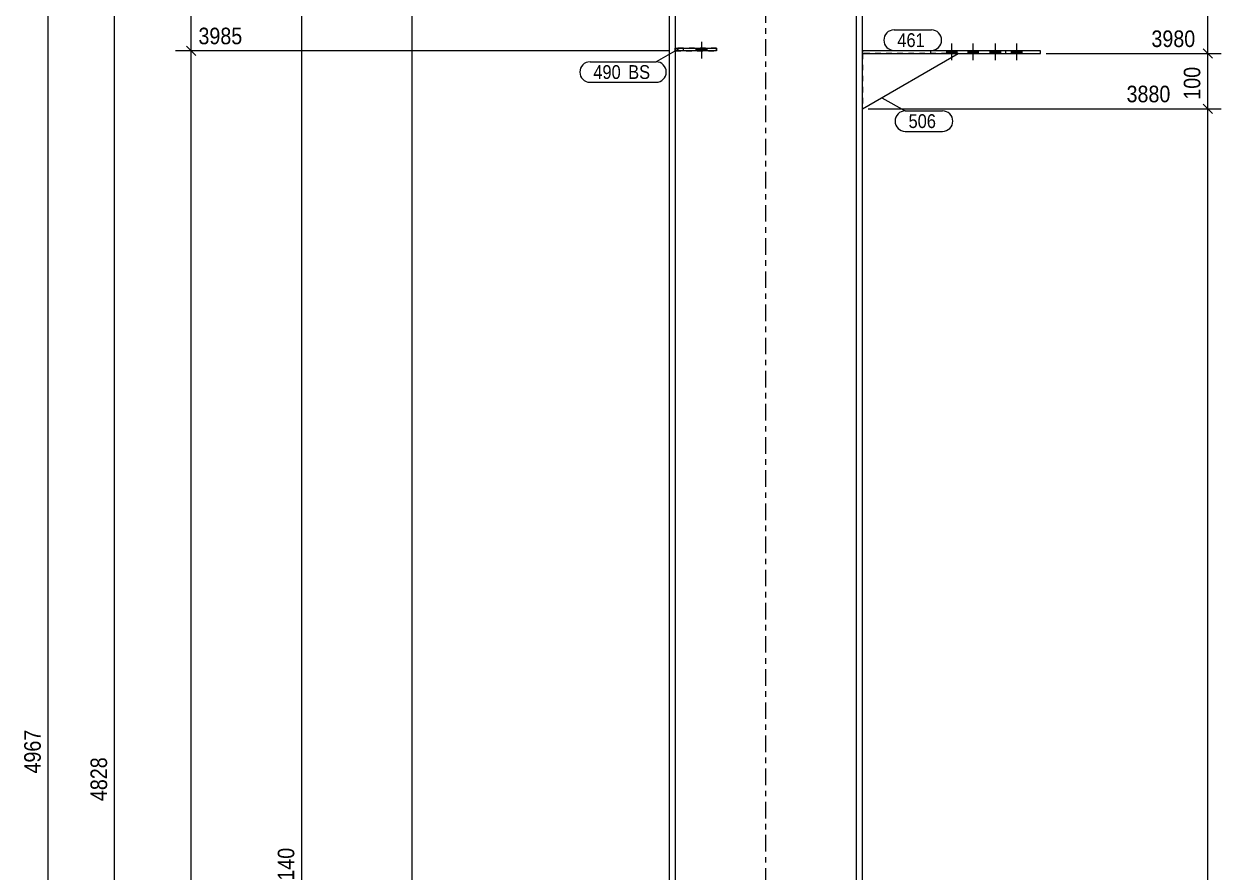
# Model space of a CAD drawing. Header units: millimetres. Extents: x 2 to 825, y 1 to 579.
# Drawn here: x 188.8 to 405.5, y 290 to 443.5 of the extents above; entities that cross this region are included whole.
import ezdxf

# ---------------------------------------------------------------- set-up
doc = ezdxf.new("R2010")
doc.units = ezdxf.units.MM
for name, pattern in [('XKITLINE00', [0]), ('XKITLINE01', [4, 1, -1, 1, -1]), ('XKITLINE02', [4, 2, -2]), ('XKITLINE03', [6, 3, -1, 1, -1])]:
    doc.linetypes.add(name, pattern=pattern)
for name, color, linetype, lineweight in [('Bolt', 3, 'Continuous', 0), ('Dimensions', 7, 'Continuous', 0), ('Part', 2, 'Continuous', 0), ('PartMark', 7, 'Continuous', 0)]:
    doc.layers.add(name, color=color, linetype=linetype, lineweight=lineweight)
doc.styles.add('ARIAL', font='ARIAL.TTF')

# ---------------------------------------------------------------- blocks, each defined once
blk = doc.blocks.new('*A16')
at = {"layer": 'Bolt', "color": 3, "linetype": 'XKITLINE02', "lineweight": 0}
for p, q in [((311.47, 437.24), (311.47, 440.24)), ((310.49, 438.59), (310.49, 439.09)), ((312.46, 438.59), (312.46, 439.09))]:
    blk.add_line(p, q, dxfattribs=at)
blk = doc.blocks.new('*A17')
at = {"layer": 'Bolt'}
blk.add_hatch(color=3, dxfattribs=at).paths.add_polyline_path([(310.49, 438.59), (310.49, 439.09), (312.46, 439.09), (312.46, 438.59)], flags=17)
at = {"layer": 'Bolt', "color": 3, "linetype": 'XKITLINE00', "lineweight": 0}
for p, q in [((311.47, 437.24), (311.47, 440.24)), ((310.49, 438.59), (310.49, 439.09)), ((312.46, 438.59), (312.46, 439.09))]:
    blk.add_line(p, q, dxfattribs=at)
blk = doc.blocks.new('*A18')
at = {"layer": 'Bolt'}
for points in [[(357.66, 438.59), (357.66, 438.09), (355.76, 438.09), (355.76, 438.59)], [(361.52, 438.59), (361.52, 438.09), (359.62, 438.09), (359.62, 438.59)], [(365.54, 438.59), (365.54, 438.09), (363.64, 438.09), (363.64, 438.59)], [(369.4, 438.59), (369.4, 438.09), (367.5, 438.09), (367.5, 438.59)]]:
    blk.add_hatch(color=3, dxfattribs=at).paths.add_polyline_path(points, flags=17)
at = {"layer": 'Bolt', "color": 3, "linetype": 'XKITLINE00', "lineweight": 0}
for p, q in [((356.71, 439.93), (356.71, 436.93)), ((360.57, 439.93), (360.57, 436.93)), ((364.59, 439.93), (364.59, 436.93)), ((368.45, 439.93), (368.45, 436.93)), ((355.76, 438.59), (355.76, 438.09)), ((357.66, 438.59), (357.66, 438.09)), ((359.62, 438.59), (359.62, 438.09)), ((361.52, 438.59), (361.52, 438.09)), ((363.64, 438.59), (363.64, 438.09)), ((365.54, 438.59), (365.54, 438.09)), ((367.5, 438.59), (367.5, 438.09)), ((369.4, 438.59), (369.4, 438.09))]:
    blk.add_line(p, q, dxfattribs=at)
blk = doc.blocks.new('*A21')
at = {"layer": 'Part', "color": 7, "linetype": 'XKITLINE03', "lineweight": 0}
blk.add_line((323.07, 269.69), (323.07, 531.01), dxfattribs=at)
at = {"layer": 'Part', "color": 2, "linetype": 'XKITLINE00', "lineweight": 0}
for p, q in [((339.47, 269.69), (339.47, 519.28)), ((340.57, 269.69), (340.57, 519.16)), ((305.57, 492.68), (305.57, 269.69)), ((306.67, 492.57), (306.67, 269.69))]:
    blk.add_line(p, q, dxfattribs=at)
blk = doc.blocks.new('*A29')
at = {"layer": 'Part', "color": 7, "linetype": 'XKITLINE01', "lineweight": 0}
for p, q in [((314.17, 439.09), (306.67, 439.09)), ((306.67, 439.09), (306.67, 438.59)), ((306.67, 438.59), (314.17, 438.59)), ((308.17, 438.59), (308.17, 439.09)), ((314.17, 438.59), (314.17, 439.09))]:
    blk.add_line(p, q, dxfattribs=at)
blk = doc.blocks.new('*A30')
at = {"layer": 'Part', "color": 2, "linetype": 'XKITLINE00', "lineweight": 0}
for p, q in [((306.67, 439.09), (314.17, 439.09)), ((314.17, 438.59), (306.67, 438.59)), ((314.17, 439.09), (314.17, 438.59))]:
    blk.add_line(p, q, dxfattribs=at)
at = {"layer": 'Part', "color": 7, "linetype": 'XKITLINE01', "lineweight": 0}
for p, q in [((306.67, 438.59), (306.67, 439.09)), ((308.17, 438.59), (308.17, 439.09))]:
    blk.add_line(p, q, dxfattribs=at)
blk = doc.blocks.new('*A31')
at = {"layer": 'Part', "color": 2, "linetype": 'XKITLINE00', "lineweight": 0}
blk.add_line((340.57, 428.09), (357.87, 438.1), dxfattribs=at)
at = {"layer": 'Part', "color": 7, "linetype": 'XKITLINE01', "lineweight": 0}
for p, q in [((357.87, 438.1), (340.57, 438.09)), ((340.57, 438.09), (340.57, 428.09))]:
    blk.add_line(p, q, dxfattribs=at)
blk = doc.blocks.new('*A32')
at = {"layer": 'Part', "color": 2, "linetype": 'XKITLINE00', "lineweight": 0}
for p, q in [((372.81, 438.59), (340.57, 438.59)), ((340.57, 438.09), (372.81, 438.09)), ((352.94, 438.09), (352.94, 438.59)), ((366.53, 438.09), (366.53, 438.59)), ((372.81, 438.09), (372.81, 438.59))]:
    blk.add_line(p, q, dxfattribs=at)
at = {"layer": 'Part', "color": 7, "linetype": 'XKITLINE01', "lineweight": 0}
for p, q in [((340.57, 438.59), (340.57, 438.09)), ((356.29, 438.09), (356.29, 438.59))]:
    blk.add_line(p, q, dxfattribs=at)
blk = doc.blocks.new('*A118')
at = {"layer": 'Dimensions', "color": 7, "linetype": 'XKITLINE00', "lineweight": 0}
blk.add_line((193.18, 89.69), (193.18, 534.82), dxfattribs=at)
at = {"layer": 'Dimensions', "color": 3, "style": 'ARIAL', "width": 0.85}
blk.add_text('4967', height=3, rotation=90.0002, dxfattribs=at).set_placement((191.83, 307.81))
blk = doc.blocks.new('*A132')
at = {"layer": 'PartMark', "color": 7, "linetype": 'XKITLINE00', "lineweight": 0}
for p, q in [((346.28, 442.39), (353.04, 442.39)), ((346.28, 438.69), (353.04, 438.69))]:
    blk.add_line(p, q, dxfattribs=at)
for centre, start, end in [((346.28, 440.54), 90, 270), ((353.04, 440.54), 270, 90)]:
    blk.add_arc(centre, 1.85, start, end, dxfattribs=at)
at = {"layer": 'PartMark', "color": 3, "style": 'ARIAL', "width": 0.85}
blk.add_text('461', height=2.5, dxfattribs=at).set_placement((346.88, 439.29))
blk = doc.blocks.new('*A133')
at = {"layer": 'PartMark', "color": 7, "linetype": 'XKITLINE00', "lineweight": 0}
for p, q in [((344.06, 430.12), (348.31, 427.73)), ((348.31, 427.73), (355.07, 427.73)), ((348.31, 424.03), (355.07, 424.03))]:
    blk.add_line(p, q, dxfattribs=at)
for centre, start, end in [((348.31, 425.88), 90, 270), ((355.07, 425.88), 270, 90)]:
    blk.add_arc(centre, 1.85, start, end, dxfattribs=at)
at = {"layer": 'PartMark', "color": 3, "style": 'ARIAL', "width": 0.85}
blk.add_text('506', height=2.5, dxfattribs=at).set_placement((348.91, 424.63))
blk = doc.blocks.new('*A141')
at = {"layer": 'PartMark', "color": 7, "linetype": 'XKITLINE00', "lineweight": 0}
for p, q in [((307.45, 439.01), (303.21, 436.61)), ((291.25, 436.61), (303.21, 436.61)), ((291.25, 432.91), (303.21, 432.91))]:
    blk.add_line(p, q, dxfattribs=at)
for centre, start, end in [((291.25, 434.76), 90, 270), ((303.21, 434.76), 270, 90)]:
    blk.add_arc(centre, 1.85, start, end, dxfattribs=at)
at = {"layer": 'PartMark', "color": 3, "style": 'ARIAL', "width": 0.85}
for s, p in [('490', (291.85, 433.51)), ('BS', (298.16, 433.51))]:
    blk.add_text(s, height=2.5, dxfattribs=at).set_placement(p)
blk = doc.blocks.new('*A147')
at = {"layer": 'Dimensions', "color": 7, "linetype": 'XKITLINE00', "lineweight": 0}
blk.add_line((205.18, 91.69), (205.18, 522.85), dxfattribs=at)
at = {"layer": 'Dimensions', "color": 3, "style": 'ARIAL', "width": 0.85}
blk.add_text('4828', height=3, rotation=90.0002, dxfattribs=at).set_placement((203.83, 302.82))
blk = doc.blocks.new('*A149')
at = {"layer": 'Dimensions', "color": 7, "linetype": 'XKITLINE00', "lineweight": 0}
for p, q in [((305.67, 438.59), (216.22, 438.59)), ((218.23, 439.44), (219.92, 437.75)), ((219.07, 91.69), (219.07, 438.59))]:
    blk.add_line(p, q, dxfattribs=at)
at = {"layer": 'Dimensions', "color": 3}
blk.add_point((219.07, 438.59), dxfattribs=at)
at = {"layer": 'Dimensions', "color": 3, "style": 'ARIAL', "width": 0.85}
blk.add_text('3985', height=3, dxfattribs=at).set_placement((220.37, 439.79))
blk = doc.blocks.new('*A150')
at = {"layer": 'Dimensions', "color": 7, "linetype": 'XKITLINE00', "lineweight": 0}
for p, q in [((304.57, 522.85), (216.22, 522.85)), ((218.23, 523.7), (219.92, 522)), ((219.07, 438.59), (219.07, 522.85)), ((305.67, 438.59), (216.22, 438.59)), ((218.23, 439.44), (219.92, 437.75))]:
    blk.add_line(p, q, dxfattribs=at)
at = {"layer": 'Dimensions', "color": 3}
for p in [(219.07, 522.85), (219.07, 438.59)]:
    blk.add_point(p, dxfattribs=at)
at = {"layer": 'Dimensions', "color": 3, "style": 'ARIAL', "width": 0.85}
blk.add_text('4828', height=3, dxfattribs=at).set_placement((220.37, 524.05))
blk.add_text('843', height=3, rotation=90.0002, dxfattribs=at).set_placement((217.72, 477.39))
blk = doc.blocks.new('*A152')
at = {"layer": 'Dimensions', "color": 7, "linetype": 'XKITLINE00', "lineweight": 0}
blk.add_line((239.07, 109.69), (239.07, 472.09), dxfattribs=at)
at = {"layer": 'Dimensions', "color": 3, "style": 'ARIAL', "width": 0.85}
blk.add_text('4140', height=3, rotation=90.0002, dxfattribs=at).set_placement((237.72, 286.44))
blk = doc.blocks.new('*A154')
at = {"layer": 'Dimensions', "color": 7, "linetype": 'XKITLINE00', "lineweight": 0}
blk.add_line((259.07, 91.69), (259.07, 453.52), dxfattribs=at)
blk = doc.blocks.new('*A158')
at = {"layer": 'Dimensions', "color": 7, "linetype": 'XKITLINE00', "lineweight": 0}
for p, q in [((341.57, 428.09), (405.47, 428.09)), ((402.23, 428.94), (403.92, 427.25)), ((403.07, 91.69), (403.07, 428.09))]:
    blk.add_line(p, q, dxfattribs=at)
at = {"layer": 'Dimensions', "color": 3}
blk.add_point((403.07, 428.09), dxfattribs=at)
at = {"layer": 'Dimensions', "color": 3, "style": 'ARIAL', "width": 0.85}
blk.add_text('3880', height=3, dxfattribs=at).set_placement((388.37, 429.29))
blk = doc.blocks.new('*A159')
at = {"layer": 'Dimensions', "color": 7, "linetype": 'XKITLINE00', "lineweight": 0}
for p, q in [((373.81, 438.09), (405.47, 438.09)), ((402.23, 438.94), (403.92, 437.25)), ((403.07, 428.09), (403.07, 438.09)), ((341.57, 428.09), (405.47, 428.09)), ((402.23, 428.94), (403.92, 427.25))]:
    blk.add_line(p, q, dxfattribs=at)
at = {"layer": 'Dimensions', "color": 3}
for p in [(403.07, 438.09), (403.07, 428.09)]:
    blk.add_point(p, dxfattribs=at)
at = {"layer": 'Dimensions', "color": 3, "style": 'ARIAL', "width": 0.85}
blk.add_text('3980', height=3, dxfattribs=at).set_placement((392.87, 439.29))
blk.add_text('100', height=3, rotation=90.0002, dxfattribs=at).set_placement((401.72, 429.76))
blk = doc.blocks.new('*A160')
at = {"layer": 'Dimensions', "color": 7, "linetype": 'XKITLINE00', "lineweight": 0}
for p, q in [((402.23, 505.22), (403.92, 503.52)), ((341.57, 504.37), (405.47, 504.37)), ((403.07, 438.09), (403.07, 504.37)), ((373.81, 438.09), (405.47, 438.09)), ((402.23, 438.94), (403.92, 437.25))]:
    blk.add_line(p, q, dxfattribs=at)
at = {"layer": 'Dimensions', "color": 3}
for p in [(403.07, 504.37), (403.07, 438.09)]:
    blk.add_point(p, dxfattribs=at)
at = {"layer": 'Dimensions', "color": 3, "style": 'ARIAL', "width": 0.85}
blk.add_text('4643', height=3, dxfattribs=at).set_placement((388.37, 505.57))
blk.add_text('663', height=3, rotation=90.0002, dxfattribs=at).set_placement((401.72, 467.89))

msp = doc.modelspace()

# ---------------------------------------------------------------- block references
at = {"lineweight": 0}
for name in ['*A118', '*A150', '*A147', '*A160', '*A152', '*A154', '*A149', '*A159', '*A132', '*A16', '*A17', '*A18', '*A141', '*A29', '*A30', '*A32', '*A31', '*A158', '*A133']:
    msp.add_blockref(name, (0, 0), dxfattribs=at)
at = {"layer": 'Part', "lineweight": 0}
msp.add_blockref('*A21', (0, 0), dxfattribs=at)

doc.saveas('drawing.dxf')
